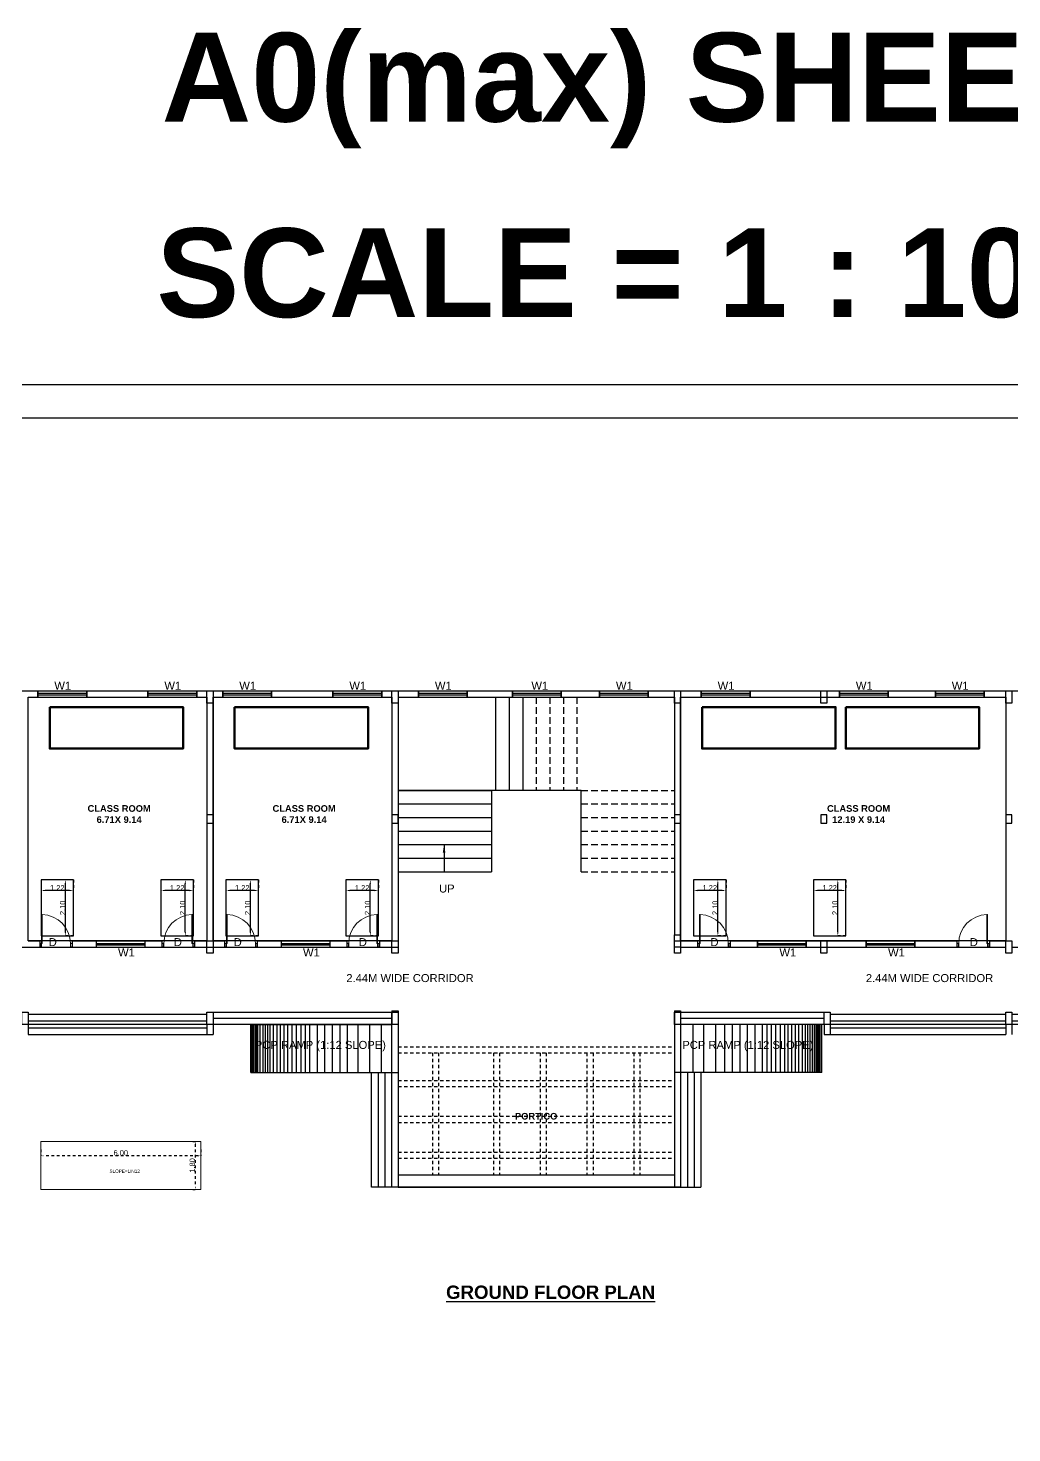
# Model space of a CAD drawing. Header units: metres. Extents: x -1744 to -758, y -4183 to -3914.
# Drawn here: x -1161.4 to -1124.5, y -4125.1 to -4072.5 of the extents above; entities that cross this region are included whole.
import ezdxf

# ---------------------------------------------------------------- set-up
doc = ezdxf.new("R2010")
doc.units = ezdxf.units.M
doc.header["$PDMODE"] = 3
doc.linetypes.add('DOT2', pattern=[0.125, 0, -0.125])
doc.linetypes.add('HIDDEN', pattern=[0.375, 0.25, -0.125])
for name, color, linetype in [('A-STAIR-2', 54, 'Continuous'), ('A4-RCC CLMN-F', 4, 'Continuous'), ('BLK_1_FLR_0_BLT_UP_AREA', 13, 'Continuous'), ('BLK_1_FLR_0_REGULAR_ROOM_1', 2, 'Continuous'), ('DOOR_OPEN', 180, 'Continuous'), ('TEXT', 7, 'Continuous'), ('TEXT NOTES', 200, 'Continuous'), ('WALL', 7, 'Continuous'), ('WINDOW', 215, 'Continuous')]:
    doc.layers.add(name, color=color, linetype=linetype)
for name, color, linetype, lineweight in [('A_---WALLS', 255, 'Continuous', 30), ('BLK_1_DA_RAMP_1', 1, 'Continuous', 0), ('BLK_1_FLR_0_ROOM_1_LIGHT_VENTILATION_1', 232, 'Continuous', 0), ('DOOR', 11, 'Continuous', 18)]:
    doc.layers.add(name, color=color, linetype=linetype, lineweight=lineweight)
doc.styles.add('ARL8-7', font='arial.ttf', dxfattribs={"height": 7})
doc.styles.add('CORPORATION', font='arial.ttf')
doc.styles.add('KK', font='arial.ttf', dxfattribs={"width": 0.75})
doc.styles.get("Standard").update_dxf_attribs({"font": 'arial.ttf'})
doc.styles.add('TITLE', font='arialbd.ttf')
doc.styles.add('USA TEXT', font='GOTHIC.TTF')
doc.dimstyles.new('Dim-outter', dxfattribs={"dimtxt": 1, "dimasz": 1, "dimexe": 0, "dimexo": 0, "dimgap": 1, "dimtad": 1, "dimlfac": -1, "dimzin": 3, "dimdsep": 46, "dimtxsty": 'CORPORATION', "dimblk": 'ARCHTICK', "dimcen": 0.125, "dimclrd": 8, "dimclre": 8, "dimclrt": 256, "dimazin": 0, "dimtfac": 0.5, "dimtix": 1, "dimtmove": 2, "dimatfit": 3, "dimfxl": 0, "dimtolj": 1, "dimtzin": 0, "dimarcsym": 0})
doc.dimstyles.new('ISO-25', dxfattribs={"dimscale": 0, "dimtxt": 0.23, "dimasz": 0.15, "dimexe": 1.25, "dimexo": 0.625, "dimgap": 0, "dimtad": 0, "dimzin": 1, "dimdsep": 46, "dimtxsty": 'Standard', "dimblk": 'OBLIQUE', "dimcen": 0, "dimse1": 1, "dimse2": 1, "dimclrd": 256, "dimclrt": 256, "dimadec": 0, "dimazin": 2, "dimtfac": 1, "dimtix": 1, "dimtofl": 0, "dimtmove": 0, "dimatfit": 3, "dimfxl": 0, "dimtolj": 1, "dimarcsym": 0})

# ---------------------------------------------------------------- blocks, each defined once
blk = doc.blocks.new('_ArchTick')
at = {"color": 0, "linetype": 'ByBlock', "const_width": 0.15}
blk.add_lwpolyline([(-0.5, -0.5), (0.5, 0.5)], dxfattribs=at)
blk = doc.blocks.new('D-915')
for p, q in [((70, 900), (50, 900)), ((50, 100), (50, 900)), ((70, 100), (70, 900)), ((50, 100), (70, 100))]:
    blk.add_line(p, q)
for points in [[(0, 100), (50, 100), (50, 0), (0, 0)], [(5, 95), (45, 95), (45, 5), (5, 5)], [(850, 100), (900, 100), (900, 0), (850, 0)], [(855, 95), (895, 95), (895, 5), (855, 5)]]:
    blk.add_lwpolyline(points, close=True)
blk.add_arc((50, 100), 800, 359.9791, 88.5704)
blk = doc.blocks.new('*D570')
at = {"layer": 'BLK_1_DA_RAMP_1', "linetype": 'DOT2', "lineweight": -2, "ltscale": 0.05}
for p, q in [((-1155.223, -4114.186), (-1155.13, -4114.186)), ((-1155.13, -4114.286), (-1155.13, -4115.886)), ((-1155.223, -4115.986), (-1155.13, -4115.986))]:
    blk.add_line(p, q, dxfattribs=at)
at = {"layer": 'BLK_1_DA_RAMP_1', "ltscale": 0.05}
for points in [[(-1155.147, -4114.286), (-1155.114, -4114.286), (-1155.13, -4114.186)], [(-1155.147, -4115.886), (-1155.114, -4115.886), (-1155.13, -4115.986)]]:
    blk.add_solid(points, dxfattribs=at)
at = {"layer": 'DEFPOINTS', "color": 0, "ltscale": 0.05}
for p in [(-1154.923, -4114.186), (-1155.13, -4115.986), (-1154.923, -4115.986)]:
    blk.add_point(p, dxfattribs=at)
at = {"layer": 'BLK_1_DA_RAMP_1', "ltscale": 0.05, "insert": (-1155.242, -4115.086), "char_height": 0.2, "attachment_point": 5, "rotation": 90, "style": 'CORPORATION'}
blk.add_mtext('\\A1;1.80', dxfattribs=at)
blk = doc.blocks.new('*D571')
at = {"layer": 'BLK_1_DA_RAMP_1', "linetype": 'DOT2', "lineweight": -2, "ltscale": 0.05}
for p, q in [((-1160.923, -4114.486), (-1160.923, -4114.728)), ((-1154.923, -4114.486), (-1154.923, -4114.728))]:
    blk.add_line(p, q, dxfattribs=at)
at = {"layer": 'BLK_1_DA_RAMP_1', "color": 2, "linetype": 'DOT2', "lineweight": -2, "ltscale": 0.05}
blk.add_line((-1155.023, -4114.728), (-1160.823, -4114.728), dxfattribs=at)
at = {"layer": 'BLK_1_DA_RAMP_1', "color": 2, "ltscale": 0.05}
for points in [[(-1160.823, -4114.711), (-1160.823, -4114.745), (-1160.923, -4114.728)], [(-1155.023, -4114.711), (-1155.023, -4114.745), (-1154.923, -4114.728)]]:
    blk.add_solid(points, dxfattribs=at)
at = {"layer": 'DEFPOINTS', "color": 0, "ltscale": 0.05}
for p in [(-1160.923, -4114.186), (-1154.923, -4114.186), (-1160.923, -4114.728)]:
    blk.add_point(p, dxfattribs=at)
at = {"layer": 'BLK_1_DA_RAMP_1', "color": 2, "ltscale": 0.05, "insert": (-1157.923, -4114.616), "char_height": 0.2, "attachment_point": 5, "style": 'CORPORATION'}
blk.add_mtext('\\A1;6.00', dxfattribs=at)
blk = doc.blocks.new('*D605')
at = {"layer": 'DEFPOINTS', "color": 0, "ltscale": 0.1}
for p in [(-1160.914, -4104.381), (-1159.694, -4104.381), (-1160.914, -4104.782)]:
    blk.add_point(p, dxfattribs=at)
at = {"layer": 'DOOR_OPEN', "color": 1, "linetype": 'DOT2', "ltscale": 0.1}
for p, q in [((-1160.914, -4104.381), (-1160.914, -4104.782)), ((-1159.694, -4104.381), (-1159.694, -4104.782))]:
    blk.add_line(p, q, dxfattribs=at)
at = {"layer": 'DOOR_OPEN', "color": 1, "ltscale": 0.1}
blk.add_line((-1159.844, -4104.782), (-1160.764, -4104.782), dxfattribs=at)
for points in [[(-1160.764, -4104.757), (-1160.764, -4104.807), (-1160.914, -4104.782)], [(-1159.844, -4104.757), (-1159.844, -4104.807), (-1159.694, -4104.782)]]:
    blk.add_solid(points, dxfattribs=at)
at = {"layer": 'DOOR_OPEN', "color": 1, "ltscale": 0.1, "insert": (-1160.304, -4104.681), "char_height": 0.2, "attachment_point": 5}
blk.add_mtext('\\A1;1.22', dxfattribs=at)
blk = doc.blocks.new('*D606')
at = {"layer": 'DEFPOINTS', "color": 0, "ltscale": 0.1}
for p in [(-1160, -4104.381), (-1159.694, -4104.381), (-1159.694, -4106.481)]:
    blk.add_point(p, dxfattribs=at)
at = {"layer": 'DOOR_OPEN', "color": 2, "linetype": 'DOT2', "ltscale": 0.1}
for p, q in [((-1159.694, -4104.381), (-1160, -4104.381)), ((-1159.694, -4106.481), (-1160, -4106.481))]:
    blk.add_line(p, q, dxfattribs=at)
at = {"layer": 'DOOR_OPEN', "color": 2, "ltscale": 0.1}
blk.add_line((-1160, -4106.331), (-1160, -4104.531), dxfattribs=at)
for points in [[(-1160.025, -4104.531), (-1159.975, -4104.531), (-1160, -4104.381)], [(-1160.025, -4106.331), (-1159.975, -4106.331), (-1160, -4106.481)]]:
    blk.add_solid(points, dxfattribs=at)
at = {"layer": 'DOOR_OPEN', "color": 2, "ltscale": 0.1, "insert": (-1160.102, -4105.431), "char_height": 0.2, "attachment_point": 5, "rotation": 90}
blk.add_mtext('\\A1;2.10', dxfattribs=at)
blk = doc.blocks.new('*D607')
at = {"layer": 'DEFPOINTS', "color": 0, "ltscale": 0.1}
for p in [(-1156.418, -4104.381), (-1155.198, -4104.381), (-1156.418, -4104.782)]:
    blk.add_point(p, dxfattribs=at)
at = {"layer": 'DOOR_OPEN', "color": 1, "linetype": 'DOT2', "ltscale": 0.1}
for p, q in [((-1156.418, -4104.381), (-1156.418, -4104.782)), ((-1155.198, -4104.381), (-1155.198, -4104.782))]:
    blk.add_line(p, q, dxfattribs=at)
at = {"layer": 'DOOR_OPEN', "color": 1, "ltscale": 0.1}
blk.add_line((-1155.348, -4104.782), (-1156.268, -4104.782), dxfattribs=at)
for points in [[(-1156.268, -4104.757), (-1156.268, -4104.807), (-1156.418, -4104.782)], [(-1155.348, -4104.757), (-1155.348, -4104.807), (-1155.198, -4104.782)]]:
    blk.add_solid(points, dxfattribs=at)
at = {"layer": 'DOOR_OPEN', "color": 1, "ltscale": 0.1, "insert": (-1155.808, -4104.681), "char_height": 0.2, "attachment_point": 5}
blk.add_mtext('\\A1;1.22', dxfattribs=at)
blk = doc.blocks.new('*D608')
at = {"layer": 'DEFPOINTS', "color": 0, "ltscale": 0.1}
for p in [(-1155.504, -4104.381), (-1155.198, -4104.381), (-1155.198, -4106.481)]:
    blk.add_point(p, dxfattribs=at)
at = {"layer": 'DOOR_OPEN', "color": 2, "linetype": 'DOT2', "ltscale": 0.1}
for p, q in [((-1155.198, -4104.381), (-1155.504, -4104.381)), ((-1155.198, -4106.481), (-1155.504, -4106.481))]:
    blk.add_line(p, q, dxfattribs=at)
at = {"layer": 'DOOR_OPEN', "color": 2, "ltscale": 0.1}
blk.add_line((-1155.504, -4106.331), (-1155.504, -4104.531), dxfattribs=at)
for points in [[(-1155.529, -4104.531), (-1155.479, -4104.531), (-1155.504, -4104.381)], [(-1155.529, -4106.331), (-1155.479, -4106.331), (-1155.504, -4106.481)]]:
    blk.add_solid(points, dxfattribs=at)
at = {"layer": 'DOOR_OPEN', "color": 2, "ltscale": 0.1, "insert": (-1155.606, -4105.431), "char_height": 0.2, "attachment_point": 5, "rotation": 90}
blk.add_mtext('\\A1;2.10', dxfattribs=at)
blk = doc.blocks.new('*D609')
at = {"layer": 'DEFPOINTS', "color": 0, "ltscale": 0.1}
for p in [(-1153.979, -4104.381), (-1152.759, -4104.381), (-1153.979, -4104.782)]:
    blk.add_point(p, dxfattribs=at)
at = {"layer": 'DOOR_OPEN', "color": 1, "linetype": 'DOT2', "ltscale": 0.1}
for p, q in [((-1153.979, -4104.381), (-1153.979, -4104.782)), ((-1152.759, -4104.381), (-1152.759, -4104.782))]:
    blk.add_line(p, q, dxfattribs=at)
at = {"layer": 'DOOR_OPEN', "color": 1, "ltscale": 0.1}
blk.add_line((-1152.909, -4104.782), (-1153.829, -4104.782), dxfattribs=at)
for points in [[(-1153.829, -4104.757), (-1153.829, -4104.807), (-1153.979, -4104.782)], [(-1152.909, -4104.757), (-1152.909, -4104.807), (-1152.759, -4104.782)]]:
    blk.add_solid(points, dxfattribs=at)
at = {"layer": 'DOOR_OPEN', "color": 1, "ltscale": 0.1, "insert": (-1153.369, -4104.681), "char_height": 0.2, "attachment_point": 5}
blk.add_mtext('\\A1;1.22', dxfattribs=at)
blk = doc.blocks.new('*D610')
at = {"layer": 'DEFPOINTS', "color": 0, "ltscale": 0.1}
for p in [(-1153.066, -4104.381), (-1152.759, -4104.381), (-1152.759, -4106.481)]:
    blk.add_point(p, dxfattribs=at)
at = {"layer": 'DOOR_OPEN', "color": 2, "linetype": 'DOT2', "ltscale": 0.1}
for p, q in [((-1152.759, -4104.381), (-1153.066, -4104.381)), ((-1152.759, -4106.481), (-1153.066, -4106.481))]:
    blk.add_line(p, q, dxfattribs=at)
at = {"layer": 'DOOR_OPEN', "color": 2, "ltscale": 0.1}
blk.add_line((-1153.066, -4106.331), (-1153.066, -4104.531), dxfattribs=at)
for points in [[(-1153.091, -4104.531), (-1153.041, -4104.531), (-1153.066, -4104.381)], [(-1153.091, -4106.331), (-1153.041, -4106.331), (-1153.066, -4106.481)]]:
    blk.add_solid(points, dxfattribs=at)
at = {"layer": 'DOOR_OPEN', "color": 2, "ltscale": 0.1, "insert": (-1153.168, -4105.431), "char_height": 0.2, "attachment_point": 5, "rotation": 90}
blk.add_mtext('\\A1;2.10', dxfattribs=at)
blk = doc.blocks.new('*D611')
at = {"layer": 'DEFPOINTS', "color": 0, "ltscale": 0.1}
for p in [(-1149.484, -4104.381), (-1148.264, -4104.381), (-1149.484, -4104.782)]:
    blk.add_point(p, dxfattribs=at)
at = {"layer": 'DOOR_OPEN', "color": 1, "linetype": 'DOT2', "ltscale": 0.1}
for p, q in [((-1149.484, -4104.381), (-1149.484, -4104.782)), ((-1148.264, -4104.381), (-1148.264, -4104.782))]:
    blk.add_line(p, q, dxfattribs=at)
at = {"layer": 'DOOR_OPEN', "color": 1, "ltscale": 0.1}
blk.add_line((-1148.414, -4104.782), (-1149.334, -4104.782), dxfattribs=at)
for points in [[(-1149.334, -4104.757), (-1149.334, -4104.807), (-1149.484, -4104.782)], [(-1148.414, -4104.757), (-1148.414, -4104.807), (-1148.264, -4104.782)]]:
    blk.add_solid(points, dxfattribs=at)
at = {"layer": 'DOOR_OPEN', "color": 1, "ltscale": 0.1, "insert": (-1148.874, -4104.681), "char_height": 0.2, "attachment_point": 5}
blk.add_mtext('\\A1;1.22', dxfattribs=at)
blk = doc.blocks.new('*D612')
at = {"layer": 'DEFPOINTS', "color": 0, "ltscale": 0.1}
for p in [(-1148.57, -4104.381), (-1148.264, -4104.381), (-1148.264, -4106.481)]:
    blk.add_point(p, dxfattribs=at)
at = {"layer": 'DOOR_OPEN', "color": 2, "linetype": 'DOT2', "ltscale": 0.1}
for p, q in [((-1148.264, -4104.381), (-1148.57, -4104.381)), ((-1148.264, -4106.481), (-1148.57, -4106.481))]:
    blk.add_line(p, q, dxfattribs=at)
at = {"layer": 'DOOR_OPEN', "color": 2, "ltscale": 0.1}
blk.add_line((-1148.57, -4106.331), (-1148.57, -4104.531), dxfattribs=at)
for points in [[(-1148.595, -4104.531), (-1148.545, -4104.531), (-1148.57, -4104.381)], [(-1148.595, -4106.331), (-1148.545, -4106.331), (-1148.57, -4106.481)]]:
    blk.add_solid(points, dxfattribs=at)
at = {"layer": 'DOOR_OPEN', "color": 2, "ltscale": 0.1, "insert": (-1148.672, -4105.431), "char_height": 0.2, "attachment_point": 5, "rotation": 90}
blk.add_mtext('\\A1;2.10', dxfattribs=at)
blk = doc.blocks.new('*D647')
at = {"layer": 'DEFPOINTS', "color": 0, "ltscale": 0.1}
for p in [(-1136.453, -4104.381), (-1135.233, -4104.381), (-1136.453, -4104.782)]:
    blk.add_point(p, dxfattribs=at)
at = {"layer": 'DOOR_OPEN', "color": 1, "linetype": 'DOT2', "ltscale": 0.1}
for p, q in [((-1136.453, -4104.381), (-1136.453, -4104.782)), ((-1135.233, -4104.381), (-1135.233, -4104.782))]:
    blk.add_line(p, q, dxfattribs=at)
at = {"layer": 'DOOR_OPEN', "color": 1, "ltscale": 0.1}
blk.add_line((-1135.383, -4104.782), (-1136.303, -4104.782), dxfattribs=at)
for points in [[(-1136.303, -4104.757), (-1136.303, -4104.807), (-1136.453, -4104.782)], [(-1135.383, -4104.757), (-1135.383, -4104.807), (-1135.233, -4104.782)]]:
    blk.add_solid(points, dxfattribs=at)
at = {"layer": 'DOOR_OPEN', "color": 1, "ltscale": 0.1, "insert": (-1135.843, -4104.681), "char_height": 0.2, "attachment_point": 5}
blk.add_mtext('\\A1;1.22', dxfattribs=at)
blk = doc.blocks.new('*D648')
at = {"layer": 'DEFPOINTS', "color": 0, "ltscale": 0.1}
for p in [(-1135.54, -4104.381), (-1135.233, -4104.381), (-1135.233, -4106.481)]:
    blk.add_point(p, dxfattribs=at)
at = {"layer": 'DOOR_OPEN', "color": 2, "linetype": 'DOT2', "ltscale": 0.1}
for p, q in [((-1135.233, -4104.381), (-1135.54, -4104.381)), ((-1135.233, -4106.481), (-1135.54, -4106.481))]:
    blk.add_line(p, q, dxfattribs=at)
at = {"layer": 'DOOR_OPEN', "color": 2, "ltscale": 0.1}
blk.add_line((-1135.54, -4106.331), (-1135.54, -4104.531), dxfattribs=at)
for points in [[(-1135.565, -4104.531), (-1135.515, -4104.531), (-1135.54, -4104.381)], [(-1135.565, -4106.331), (-1135.515, -4106.331), (-1135.54, -4106.481)]]:
    blk.add_solid(points, dxfattribs=at)
at = {"layer": 'DOOR_OPEN', "color": 2, "ltscale": 0.1, "insert": (-1135.642, -4105.431), "char_height": 0.2, "attachment_point": 5, "rotation": 90}
blk.add_mtext('\\A1;2.10', dxfattribs=at)
blk = doc.blocks.new('*D649')
at = {"layer": 'DEFPOINTS', "color": 0, "ltscale": 0.1}
for p in [(-1131.958, -4104.381), (-1130.738, -4104.381), (-1131.958, -4104.782)]:
    blk.add_point(p, dxfattribs=at)
at = {"layer": 'DOOR_OPEN', "color": 1, "linetype": 'DOT2', "ltscale": 0.1}
for p, q in [((-1131.958, -4104.381), (-1131.958, -4104.782)), ((-1130.738, -4104.381), (-1130.738, -4104.782))]:
    blk.add_line(p, q, dxfattribs=at)
at = {"layer": 'DOOR_OPEN', "color": 1, "ltscale": 0.1}
blk.add_line((-1130.888, -4104.782), (-1131.808, -4104.782), dxfattribs=at)
for points in [[(-1131.808, -4104.757), (-1131.808, -4104.807), (-1131.958, -4104.782)], [(-1130.888, -4104.757), (-1130.888, -4104.807), (-1130.738, -4104.782)]]:
    blk.add_solid(points, dxfattribs=at)
at = {"layer": 'DOOR_OPEN', "color": 1, "ltscale": 0.1, "insert": (-1131.348, -4104.681), "char_height": 0.2, "attachment_point": 5}
blk.add_mtext('\\A1;1.22', dxfattribs=at)
blk = doc.blocks.new('*D650')
at = {"layer": 'DEFPOINTS', "color": 0, "ltscale": 0.1}
for p in [(-1131.044, -4104.381), (-1130.738, -4104.381), (-1130.738, -4106.481)]:
    blk.add_point(p, dxfattribs=at)
at = {"layer": 'DOOR_OPEN', "color": 2, "linetype": 'DOT2', "ltscale": 0.1}
for p, q in [((-1130.738, -4104.381), (-1131.044, -4104.381)), ((-1130.738, -4106.481), (-1131.044, -4106.481))]:
    blk.add_line(p, q, dxfattribs=at)
at = {"layer": 'DOOR_OPEN', "color": 2, "ltscale": 0.1}
blk.add_line((-1131.044, -4106.331), (-1131.044, -4104.531), dxfattribs=at)
for points in [[(-1131.069, -4104.531), (-1131.019, -4104.531), (-1131.044, -4104.381)], [(-1131.069, -4106.331), (-1131.019, -4106.331), (-1131.044, -4106.481)]]:
    blk.add_solid(points, dxfattribs=at)
at = {"layer": 'DOOR_OPEN', "color": 2, "ltscale": 0.1, "insert": (-1131.146, -4105.431), "char_height": 0.2, "attachment_point": 5, "rotation": 90}
blk.add_mtext('\\A1;2.10', dxfattribs=at)
blk = doc.blocks.new('A$C1C9B1590')
at = {"color": 1}
blk.add_lwpolyline([(400.88, 97.145), (543.859, 97.145), (543.859, 10.145), (400.88, 10.145)], close=True, dxfattribs=at)
at = {"layer": 'A-STAIR-2', "linetype": 'Continuous'}
for p, q in [((461.616, 85.433), (461.616, 81.933)), ((462.124, 85.433), (462.124, 81.933)), ((462.632, 85.433), (462.632, 81.933)), ((464.822, 81.933), (457.959, 81.933)), ((457.959, 81.933), (461.459, 81.933)), ((461.459, 81.933), (461.459, 78.885)), ((464.822, 78.885), (464.822, 81.933)), ((457.959, 81.425), (461.459, 81.425)), ((457.959, 80.917), (461.459, 80.917)), ((457.959, 80.409), (461.459, 80.409)), ((457.959, 79.901), (461.459, 79.901)), ((457.959, 79.393), (461.459, 79.393)), ((457.959, 78.885), (461.459, 78.885)), ((444.091, 73.546), (450.796, 73.546)), ((444.091, 73.292), (450.796, 73.292)), ((474.157, 73.545), (480.743, 73.545)), ((474.157, 73.292), (480.743, 73.292)), ((480.971, 73.545), (487.677, 73.545)), ((480.971, 73.292), (487.677, 73.292)), ((444.091, 73.165), (444.091, 72.784)), ((444.091, 73.038), (450.796, 73.038)), ((444.091, 72.784), (450.796, 72.784)), ((450.796, 73.165), (450.796, 72.784)), ((450.796, 72.784), (451.025, 72.784)), ((451.025, 73.165), (451.025, 72.784)), ((474.157, 73.038), (480.743, 73.038)), ((474.157, 72.784), (480.743, 72.784)), ((480.743, 73.165), (480.743, 72.784)), ((480.971, 73.165), (480.971, 72.784)), ((456.968, 67.068), (456.968, 71.365)), ((457.222, 67.068), (457.222, 71.365)), ((457.476, 67.068), (457.476, 71.365)), ((468.805, 71.365), (468.805, 67.068)), ((469.059, 71.365), (469.059, 67.068)), ((469.313, 71.365), (469.313, 67.068)), ((457.73, 67.068), (456.968, 67.068)), ((468.551, 67.068), (469.313, 67.068))]:
    blk.add_line(p, q, dxfattribs=at)
at = {"layer": 'A-STAIR-2', "linetype": 'HIDDEN'}
for p, q in [((463.14, 85.433), (463.14, 81.933)), ((463.648, 85.433), (463.648, 81.933)), ((464.156, 85.433), (464.156, 81.933)), ((464.664, 85.433), (464.664, 81.933)), ((464.822, 81.933), (468.322, 81.933)), ((464.822, 81.425), (468.322, 81.425)), ((464.822, 80.917), (468.322, 80.917)), ((464.822, 80.409), (468.322, 80.409)), ((464.822, 79.901), (468.322, 79.901)), ((464.822, 79.393), (468.322, 79.393)), ((464.822, 78.885), (468.322, 78.885))]:
    blk.add_line(p, q, dxfattribs=at)
at = {"layer": 'A4-RCC CLMN-F'}
for p, q in [((452.439, 71.365), (452.439, 73.165)), ((452.439, 73.165), (457.73, 73.165)), ((473.842, 73.165), (468.551, 73.165)), ((473.842, 71.365), (473.842, 73.165)), ((452.439, 71.365), (457.959, 71.365)), ((473.842, 71.365), (468.322, 71.365))]:
    blk.add_line(p, q, dxfattribs=at)
at = {"layer": 'A4-RCC CLMN-F', "color": 250}
for p, q in [((452.492, 71.365), (452.492, 73.165)), ((452.545, 71.365), (452.545, 73.165)), ((452.598, 71.365), (452.598, 73.165)), ((452.651, 71.365), (452.651, 73.165)), ((452.705, 71.365), (452.705, 73.165)), ((452.789, 71.365), (452.789, 73.165)), ((452.909, 71.365), (452.909, 73.165)), ((452.994, 71.365), (452.994, 73.165)), ((453.079, 71.365), (453.079, 73.165)), ((453.164, 71.365), (453.164, 73.165)), ((453.295, 71.365), (453.295, 73.165)), ((453.427, 71.365), (453.427, 73.165)), ((453.559, 71.365), (453.559, 73.165)), ((453.691, 71.365), (453.691, 73.165)), ((453.823, 71.365), (453.823, 73.165)), ((453.989, 71.365), (453.989, 73.165)), ((454.155, 71.365), (454.155, 73.165)), ((454.322, 71.365), (454.322, 73.165)), ((454.488, 71.365), (454.488, 73.165)), ((454.655, 71.365), (454.655, 73.165)), ((454.937, 71.365), (454.937, 73.165)), ((455.219, 71.365), (455.219, 73.165)), ((455.501, 71.365), (455.501, 73.165)), ((455.784, 71.365), (455.784, 73.165)), ((456.066, 71.365), (456.066, 73.165)), ((456.46, 71.365), (456.46, 73.165)), ((456.902, 71.365), (456.902, 73.165)), ((457.344, 71.365), (457.344, 73.165)), ((469.024, 71.365), (469.024, 73.165)), ((469.423, 71.365), (469.423, 73.165)), ((469.877, 71.365), (469.877, 73.165)), ((470.215, 71.365), (470.215, 73.165)), ((470.497, 71.365), (470.497, 73.165)), ((470.78, 71.365), (470.78, 73.165)), ((471.062, 71.365), (471.062, 73.165)), ((471.344, 71.365), (471.344, 73.165)), ((471.627, 71.365), (471.627, 73.165)), ((471.793, 71.365), (471.793, 73.165)), ((471.959, 71.365), (471.959, 73.165)), ((472.126, 71.365), (472.126, 73.165)), ((472.292, 71.365), (472.292, 73.165)), ((472.459, 71.365), (472.459, 73.165)), ((472.59, 71.365), (472.59, 73.165)), ((472.722, 71.365), (472.722, 73.165)), ((472.854, 71.365), (472.854, 73.165)), ((472.986, 71.365), (472.986, 73.165)), ((473.118, 71.365), (473.118, 73.165)), ((473.238, 71.365), (473.238, 73.165)), ((473.322, 71.365), (473.322, 73.165)), ((473.407, 71.365), (473.407, 73.165)), ((473.492, 71.365), (473.492, 73.165)), ((473.577, 71.365), (473.577, 73.165)), ((473.63, 71.365), (473.63, 73.165)), ((473.683, 71.365), (473.683, 73.165)), ((473.736, 71.365), (473.736, 73.165)), ((473.789, 71.365), (473.789, 73.165))]:
    blk.add_line(p, q, dxfattribs=at)
at = {"layer": 'A4-RCC CLMN-F'}
for points in [[(450.796, 85.662), (451.025, 85.662), (451.025, 85.205), (450.796, 85.205)], [(457.73, 85.662), (457.959, 85.662), (457.959, 85.205), (457.73, 85.205)], [(468.322, 85.662), (468.551, 85.662), (468.551, 85.205), (468.322, 85.205)], [(473.809, 85.662), (474.037, 85.662), (474.037, 85.205), (473.809, 85.205)], [(480.743, 85.662), (480.971, 85.662), (480.971, 85.205), (480.743, 85.205)], [(450.796, 76.289), (451.025, 76.289), (451.025, 75.832), (450.796, 75.832)], [(457.73, 76.289), (457.959, 76.289), (457.959, 75.832), (457.73, 75.832)], [(468.322, 76.289), (468.551, 76.289), (468.551, 75.832), (468.322, 75.832)], [(473.809, 76.289), (474.037, 76.289), (474.037, 75.832), (473.809, 75.832)], [(480.743, 76.289), (480.971, 76.289), (480.971, 75.832), (480.743, 75.832)], [(443.862, 73.622), (444.091, 73.622), (444.091, 73.165), (443.862, 73.165)], [(450.796, 73.622), (451.025, 73.622), (451.025, 73.165), (450.796, 73.165)], [(457.73, 73.622), (457.959, 73.622), (457.959, 73.165), (457.73, 73.165)], [(468.322, 73.622), (468.551, 73.622), (468.551, 73.165), (468.322, 73.165)], [(473.929, 73.622), (474.157, 73.622), (474.157, 73.165), (473.929, 73.165)], [(480.743, 73.622), (480.971, 73.622), (480.971, 73.165), (480.743, 73.165)]]:
    blk.add_lwpolyline(points, close=True, dxfattribs=at)
for points in [[(450.796, 80.709), (451.025, 80.709), (451.025, 81.014), (450.796, 81.014), (450.796, 80.709)], [(457.73, 80.709), (457.959, 80.709), (457.959, 81.014), (457.73, 81.014), (457.73, 80.709)], [(468.322, 80.709), (468.551, 80.709), (468.551, 81.014), (468.322, 81.014), (468.322, 80.709)], [(473.809, 80.709), (474.037, 80.709), (474.037, 81.014), (473.809, 81.014), (473.809, 80.709)], [(480.743, 80.709), (480.971, 80.709), (480.971, 81.014), (480.743, 81.014), (480.743, 80.709)]]:
    blk.add_lwpolyline(points, dxfattribs=at)
at = {"layer": 'A_---WALLS'}
for p, q in [((443.479, 85.662), (444.458, 85.662)), ((444.091, 85.433), (444.458, 85.433)), ((446.287, 85.662), (448.584, 85.662)), ((446.287, 85.433), (448.584, 85.433)), ((450.413, 85.662), (451.392, 85.662)), ((450.413, 85.433), (450.796, 85.433)), ((450.796, 85.433), (450.796, 76.289)), ((451.025, 85.433), (451.392, 85.433)), ((451.025, 85.433), (451.025, 76.289)), ((453.221, 85.662), (455.518, 85.662)), ((453.221, 85.433), (455.518, 85.433)), ((457.347, 85.662), (458.726, 85.662)), ((457.347, 85.433), (457.73, 85.433)), ((457.73, 85.433), (457.73, 76.289)), ((457.959, 85.433), (458.726, 85.433)), ((457.959, 85.433), (457.959, 76.289)), ((460.555, 85.662), (462.246, 85.662)), ((460.555, 85.433), (462.246, 85.433)), ((464.075, 85.662), (465.512, 85.662)), ((464.075, 85.433), (465.512, 85.433)), ((467.341, 85.662), (469.326, 85.662)), ((467.341, 85.433), (468.322, 85.433)), ((468.322, 85.433), (468.322, 76.518)), ((468.551, 85.433), (468.551, 76.518)), ((468.551, 85.433), (469.326, 85.433)), ((471.154, 85.662), (473.997, 85.662)), ((471.154, 85.433), (473.809, 85.433)), ((474.037, 85.433), (479.93, 85.433)), ((475.826, 85.662), (478.101, 85.662)), ((479.93, 85.662), (481.339, 85.662)), ((479.93, 85.433), (480.743, 85.433)), ((480.743, 85.433), (480.743, 76.289)), ((443.614, 76.061), (446.639, 76.061)), ((444.091, 76.289), (444.525, 76.289)), ((444.525, 76.289), (444.525, 76.061)), ((445.747, 76.289), (445.747, 76.061)), ((445.747, 76.289), (446.639, 76.289)), ((448.468, 76.289), (449.107, 76.289)), ((448.468, 76.061), (451.025, 76.061)), ((449.107, 76.289), (449.107, 76.061)), ((450.329, 76.289), (450.796, 76.289)), ((450.329, 76.289), (450.329, 76.061)), ((450.549, 76.061), (453.573, 76.061)), ((451.025, 76.289), (451.459, 76.289)), ((451.459, 76.289), (451.459, 76.061)), ((452.681, 76.289), (453.573, 76.289)), ((452.681, 76.289), (452.681, 76.061)), ((455.402, 76.289), (456.041, 76.289)), ((455.402, 76.061), (457.959, 76.061)), ((456.041, 76.289), (456.041, 76.061)), ((457.263, 76.289), (457.263, 76.061)), ((457.263, 76.289), (457.73, 76.289)), ((468.551, 76.289), (469.187, 76.289)), ((468.551, 76.061), (471.433, 76.061)), ((469.187, 76.289), (469.187, 76.061)), ((470.408, 76.289), (471.433, 76.289)), ((470.408, 76.289), (470.408, 76.061)), ((473.262, 76.289), (475.507, 76.289)), ((473.262, 76.061), (475.507, 76.061)), ((477.335, 76.289), (478.907, 76.289)), ((477.335, 76.061), (480.743, 76.061)), ((478.907, 76.289), (478.907, 76.061)), ((480.128, 76.289), (480.743, 76.289)), ((480.128, 76.289), (480.128, 76.061)), ((480.971, 76.061), (508.708, 76.061)), ((451.025, 73.622), (457.73, 73.622)), ((451.025, 73.392), (457.73, 73.392)), ((457.73, 73.673), (457.959, 73.673)), ((457.73, 73.673), (457.73, 73.165)), ((457.959, 73.673), (457.959, 67.068)), ((468.322, 73.673), (468.551, 73.673)), ((468.322, 73.673), (468.322, 67.068)), ((468.551, 73.673), (468.551, 73.622)), ((468.551, 73.622), (473.929, 73.622)), ((468.551, 73.392), (473.929, 73.392)), ((473.929, 73.165), (473.929, 72.784)), ((473.929, 72.784), (474.157, 72.784)), ((474.157, 73.165), (474.157, 72.784)), ((457.959, 72.098), (457.959, 67.526)), ((457.73, 67.068), (457.73, 71.365)), ((468.551, 71.365), (468.551, 67.068)), ((457.959, 67.526), (468.322, 67.525)), ((457.959, 67.068), (457.73, 67.068)), ((457.959, 67.068), (468.322, 67.068)), ((468.322, 67.068), (468.551, 67.068))]:
    blk.add_line(p, q, dxfattribs=at)
at = {"layer": 'A_---WALLS', "color": 250, "linetype": 'HIDDEN', "ltscale": 0.5}
for p, q in [((457.959, 72.327), (468.322, 72.326)), ((457.959, 72.098), (468.322, 72.097)), ((459.249, 72.098), (459.249, 67.526)), ((459.478, 72.098), (459.478, 67.526)), ((461.535, 72.097), (461.535, 67.525)), ((461.764, 72.097), (461.764, 67.525)), ((463.288, 72.097), (463.288, 67.525)), ((463.517, 72.097), (463.517, 67.525)), ((465.041, 72.097), (465.041, 67.525)), ((465.269, 72.097), (465.269, 67.525)), ((466.793, 72.097), (466.793, 67.525)), ((467.022, 72.097), (467.022, 67.525)), ((457.959, 71.062), (468.322, 71.061)), ((457.959, 70.834), (468.322, 70.833)), ((457.959, 69.719), (468.322, 69.718)), ((457.959, 69.491), (468.322, 69.49)), ((457.959, 68.376), (468.322, 68.375)), ((457.959, 68.148), (468.322, 68.147))]:
    blk.add_line(p, q, dxfattribs=at)
at = {"layer": 'A_---WALLS'}
blk.add_lwpolyline([(402.13, 95.895), (542.609, 95.895), (542.609, 11.395), (402.13, 11.395)], close=True, dxfattribs=at)
for points in [[(443.479, 85.662), (444.458, 85.662)], [(446.287, 85.662), (448.584, 85.662)], [(450.413, 85.662), (451.392, 85.662)], [(453.221, 85.662), (455.518, 85.662)], [(457.347, 85.662), (458.726, 85.662)], [(460.555, 85.662), (462.246, 85.662)], [(464.075, 85.662), (465.512, 85.662)], [(467.341, 85.662), (469.326, 85.662)], [(471.154, 85.662), (474.507, 85.662)], [(476.336, 85.662), (478.101, 85.662)], [(479.93, 85.662), (481.339, 85.662)], [(468.322, 76.518), (468.551, 76.518), (468.551, 76.061), (468.322, 76.061), (468.322, 76.518)]]:
    blk.add_lwpolyline(points, dxfattribs=at)
at = {"layer": 'WINDOW', "linetype": 'Continuous'}
for p, q in [((444.458, 85.662), (444.458, 85.433)), ((444.458, 85.662), (446.287, 85.662)), ((444.458, 85.433), (444.458, 85.662)), ((444.458, 85.573), (446.287, 85.573)), ((444.458, 85.573), (446.287, 85.573)), ((444.458, 85.522), (446.287, 85.522)), ((444.458, 85.522), (446.287, 85.522)), ((444.458, 85.433), (446.287, 85.433)), ((446.287, 85.433), (446.287, 85.662)), ((446.287, 85.662), (446.287, 85.433)), ((448.584, 85.433), (448.584, 85.662)), ((448.584, 85.662), (448.584, 85.433)), ((448.584, 85.662), (450.413, 85.662)), ((448.584, 85.573), (450.413, 85.573)), ((448.584, 85.573), (450.413, 85.573)), ((448.584, 85.522), (450.413, 85.522)), ((448.584, 85.522), (450.413, 85.522)), ((448.584, 85.433), (450.413, 85.433)), ((450.413, 85.433), (450.413, 85.662)), ((450.413, 85.662), (450.413, 85.433)), ((451.392, 85.662), (453.221, 85.662)), ((451.392, 85.433), (451.392, 85.662)), ((451.392, 85.662), (451.392, 85.433)), ((451.392, 85.573), (453.221, 85.573)), ((451.392, 85.573), (453.221, 85.573)), ((451.392, 85.522), (453.221, 85.522)), ((451.392, 85.522), (453.221, 85.522)), ((451.392, 85.433), (453.221, 85.433)), ((453.221, 85.662), (453.221, 85.433)), ((453.221, 85.433), (453.221, 85.662)), ((455.518, 85.433), (455.518, 85.662)), ((455.518, 85.662), (455.518, 85.433)), ((455.518, 85.662), (457.347, 85.662)), ((455.518, 85.573), (457.347, 85.573)), ((455.518, 85.573), (457.347, 85.573)), ((455.518, 85.522), (457.347, 85.522)), ((455.518, 85.522), (457.347, 85.522)), ((455.518, 85.433), (457.347, 85.433)), ((457.347, 85.433), (457.347, 85.662)), ((457.347, 85.662), (457.347, 85.433)), ((458.726, 85.433), (458.726, 85.662)), ((458.726, 85.662), (460.555, 85.662)), ((458.726, 85.662), (458.726, 85.433)), ((458.726, 85.573), (460.555, 85.573)), ((458.726, 85.573), (460.555, 85.573)), ((458.726, 85.522), (460.555, 85.522)), ((458.726, 85.522), (460.555, 85.522)), ((458.726, 85.433), (460.555, 85.433)), ((460.555, 85.662), (460.555, 85.433)), ((460.555, 85.433), (460.555, 85.662)), ((462.246, 85.433), (462.246, 85.662)), ((462.246, 85.662), (462.246, 85.433)), ((462.246, 85.662), (464.075, 85.662)), ((462.246, 85.573), (464.075, 85.573)), ((462.246, 85.573), (464.075, 85.573)), ((462.246, 85.522), (464.075, 85.522)), ((462.246, 85.522), (464.075, 85.522)), ((462.246, 85.433), (464.075, 85.433)), ((464.075, 85.433), (464.075, 85.662)), ((464.075, 85.662), (464.075, 85.433)), ((465.512, 85.662), (467.341, 85.662)), ((465.512, 85.433), (465.512, 85.662)), ((465.512, 85.662), (465.512, 85.433)), ((465.512, 85.573), (467.341, 85.573)), ((465.512, 85.573), (467.341, 85.573)), ((465.512, 85.522), (467.341, 85.522)), ((465.512, 85.522), (467.341, 85.522)), ((465.512, 85.433), (467.341, 85.433)), ((467.341, 85.433), (467.341, 85.662)), ((467.341, 85.662), (467.341, 85.433)), ((469.326, 85.662), (469.326, 85.433)), ((469.326, 85.662), (471.154, 85.662)), ((469.326, 85.433), (469.326, 85.662)), ((469.326, 85.573), (471.154, 85.573)), ((469.326, 85.573), (471.154, 85.573)), ((469.326, 85.522), (471.154, 85.522)), ((469.326, 85.522), (471.154, 85.522)), ((469.326, 85.433), (471.154, 85.433)), ((471.154, 85.662), (471.154, 85.433)), ((471.154, 85.433), (471.154, 85.662)), ((474.507, 85.662), (474.507, 85.433)), ((474.507, 85.433), (474.507, 85.662)), ((474.507, 85.662), (476.336, 85.662)), ((474.507, 85.573), (476.336, 85.573)), ((474.507, 85.573), (476.336, 85.573)), ((474.507, 85.522), (476.336, 85.522)), ((474.507, 85.522), (476.336, 85.522)), ((474.507, 85.433), (476.336, 85.433)), ((476.336, 85.433), (476.336, 85.662)), ((476.336, 85.662), (476.336, 85.433)), ((478.101, 85.662), (479.93, 85.662)), ((478.101, 85.433), (478.101, 85.662)), ((478.101, 85.662), (478.101, 85.433)), ((478.101, 85.573), (479.93, 85.573)), ((478.101, 85.573), (479.93, 85.573)), ((478.101, 85.522), (479.93, 85.522)), ((478.101, 85.522), (479.93, 85.522)), ((478.101, 85.433), (479.93, 85.433)), ((479.93, 85.662), (479.93, 85.433)), ((479.93, 85.433), (479.93, 85.662)), ((446.639, 76.289), (446.639, 76.061)), ((446.639, 76.289), (446.639, 76.061)), ((446.639, 76.289), (448.468, 76.289)), ((446.639, 76.2), (448.468, 76.2)), ((446.639, 76.2), (448.468, 76.2)), ((446.639, 76.149), (448.468, 76.149)), ((446.639, 76.149), (448.468, 76.149)), ((446.639, 76.061), (448.468, 76.061)), ((448.468, 76.289), (448.468, 76.061)), ((448.468, 76.289), (448.468, 76.061)), ((453.573, 76.289), (453.573, 76.061)), ((453.573, 76.289), (455.402, 76.289)), ((453.573, 76.289), (453.573, 76.061)), ((453.573, 76.2), (455.402, 76.2)), ((453.573, 76.2), (455.402, 76.2)), ((453.573, 76.149), (455.402, 76.149)), ((453.573, 76.149), (455.402, 76.149)), ((453.573, 76.061), (455.402, 76.061)), ((455.402, 76.289), (455.402, 76.061)), ((455.402, 76.289), (455.402, 76.061)), ((471.433, 76.289), (471.433, 76.061)), ((471.433, 76.289), (473.262, 76.289)), ((471.433, 76.061), (471.433, 76.289)), ((471.433, 76.2), (473.262, 76.2)), ((471.433, 76.2), (473.262, 76.2)), ((471.433, 76.149), (473.262, 76.149)), ((471.433, 76.149), (473.262, 76.149)), ((471.433, 76.061), (473.262, 76.061)), ((473.262, 76.289), (473.262, 76.061)), ((473.262, 76.061), (473.262, 76.289)), ((475.507, 76.061), (475.507, 76.289)), ((475.507, 76.289), (475.507, 76.061)), ((475.507, 76.289), (477.335, 76.289)), ((475.507, 76.2), (477.335, 76.2)), ((475.507, 76.2), (477.335, 76.2)), ((475.507, 76.149), (477.335, 76.149)), ((475.507, 76.149), (477.335, 76.149)), ((475.507, 76.061), (477.335, 76.061)), ((477.335, 76.289), (477.335, 76.061)), ((477.335, 76.061), (477.335, 76.289))]:
    blk.add_line(p, q, dxfattribs=at)
at = {"layer": 'DOOR', "xscale": 0.001354666666666, "yscale": 0.001354666666666, "zscale": 0.001354666666666}
for p in [(444.525, 76.061), (451.459, 76.061), (469.187, 76.061)]:
    blk.add_blockref('D-915', p, dxfattribs=at)
at = {"layer": 'DOOR', "xscale": -0.001354666666666, "yscale": 0.001354666666666, "zscale": 0.001354666666666, "rotation": 7.15959292e-08}
for p in [(450.329, 76.061), (457.263, 76.061), (480.128, 76.061)]:
    blk.add_blockref('D-915', p, dxfattribs=at)
at = {"layer": 'TEXT', "ltscale": 10, "insert": (466.674, 104.977), "char_height": 3.32991, "width": 308.96353, "attachment_point": 5, "line_spacing_factor": 1.32, "style": 'ARL8-7'}
blk.add_mtext('{\\fArial|b1|i0|c0|p34;A0(max) SHEET\\PSCALE = 1 : 100}', dxfattribs=at)
at = {"layer": 'TEXT', "char_height": 0.25, "width": 6.85278, "attachment_point": 5, "style": 'TITLE'}
for s, insert in [('\\A1;CLASS ROOM\\P6.71X 9.14', (447.504, 81.046)), ('\\A1;CLASS ROOM\\P6.71X 9.14', (454.438, 81.046)), ('\\A1;CLASS ROOM\\P12.19 X 9.14', (475.224, 81.046)), ('\\A1;PORTICO ', (463.137, 69.719))]:
    blk.add_mtext(s, dxfattribs=dict(at, insert=insert))
at = {"layer": 'TEXT', "color": 0, "ltscale": 10, "insert": (463.678, 63.121), "char_height": 0.5, "width": 23.17673, "attachment_point": 5, "line_spacing_factor": 1.32, "style": 'TITLE'}
blk.add_mtext('{\\fArial|b1|i0|c0|p34;\\LGROUND FLOOR PLAN}', dxfattribs=at)
at = {"layer": 'TEXT NOTES', "style": 'KK'}
for s, p in [('W1', (445.075, 85.707)), ('W1', (449.201, 85.707)), ('W1', (452.009, 85.707)), ('W1', (456.135, 85.707)), ('W1', (459.342, 85.707)), ('W1', (462.959, 85.707)), ('W1', (466.128, 85.707)), ('W1', (469.942, 85.707)), ('W1', (475.123, 85.707)), ('W1', (478.718, 85.707)), ('UP', (459.497, 78.106)), ('D', (444.864, 76.096)), ('D', (449.553, 76.096)), ('D', (451.798, 76.096)), ('D', (456.487, 76.096)), ('D', (469.671, 76.096)), ('D', (479.391, 76.096)), ('W1', (447.463, 75.71)), ('W1', (454.397, 75.71)), ('W1', (472.257, 75.71)), ('W1', (476.33, 75.71)), ('2.44M WIDE CORRIDOR', (456.021, 74.749)), ('2.44M WIDE CORRIDOR', (475.497, 74.749)), ('PCP RAMP (1:12 SLOPE)', (452.591, 72.244)), ('PCP RAMP (1:12 SLOPE)', (468.617, 72.244))]:
    blk.add_text(s, height=0.3, dxfattribs=at).set_placement(p)
at = {"layer": 'WALL', "color": 3}
blk.add_leader([(459.685, 79.901), (459.685, 78.885)], dimstyle='Dim-outter', override={"dimasz": 0.3, "dimtad": 0, "dimfxl": 10, "dimfxlon": 1}, dxfattribs=at)

msp = doc.modelspace()

# ---------------------------------------------------------------- linework, layer by layer
at = {"layer": 'BLK_1_DA_RAMP_1', "color": 1, "elevation": -114.12601}
msp.add_lwpolyline([(-1160.92327, -4114.1865), (-1154.92326, -4114.1865), (-1154.92326, -4115.9865), (-1160.92327, -4115.9865)], close=True, dxfattribs=at)
at = {"layer": 'BLK_1_FLR_0_BLT_UP_AREA', "color": 26}
msp.add_lwpolyline([(-1195.68798, -4124.10829), (-1195.68798, -4097.3014), (-1086.95058, -4097.3014), (-1086.95058, -4121.11098), (-1096.39938, -4121.11098), (-1096.39938, -4109.7982), (-1136.93778, -4109.7982), (-1136.93778, -4115.89522), (-1147.75818, -4115.89522), (-1147.75818, -4109.7982), (-1186.23918, -4109.7982), (-1186.23918, -4124.10829)], close=True, dxfattribs=at)
at = {"layer": 'BLK_1_FLR_0_REGULAR_ROOM_1', "color": 3}
for points in [[(-1161.39798, -4097.53), (-1154.69238, -4097.53), (-1154.69238, -4106.674), (-1161.39798, -4106.674)], [(-1154.46378, -4097.53), (-1147.75818, -4097.53), (-1147.75818, -4106.674), (-1154.46378, -4106.674)], [(-1136.93778, -4097.53), (-1124.74578, -4097.53), (-1124.74578, -4106.674), (-1136.93778, -4106.674)]]:
    msp.add_lwpolyline(points, close=True, dxfattribs=at)
at = {"layer": 'BLK_1_FLR_0_ROOM_1_LIGHT_VENTILATION_1', "color": 232, "lineweight": 60}
for points in [[(-1160.58912, -4097.90959), (-1155.58912, -4097.90959), (-1155.58912, -4099.45959), (-1160.58912, -4099.45959)], [(-1153.65492, -4097.90959), (-1148.65492, -4097.90959), (-1148.65492, -4099.45959), (-1153.65492, -4099.45959)], [(-1136.12892, -4097.90959), (-1131.12892, -4097.90959), (-1131.12892, -4099.45959), (-1136.12892, -4099.45959)], [(-1130.74646, -4097.90959), (-1125.74646, -4097.90959), (-1125.74646, -4099.45959), (-1130.74646, -4099.45959)]]:
    msp.add_lwpolyline(points, close=True, dxfattribs=at)
at = {"layer": 'DOOR_OPEN', "color": 180}
for points in [[(-1160.91358, -4106.48104), (-1159.69358, -4106.48104), (-1159.69358, -4104.38104), (-1160.91358, -4104.38104)], [(-1156.41806, -4106.48104), (-1155.19806, -4106.48104), (-1155.19806, -4104.38104), (-1156.41806, -4104.38104)], [(-1153.97938, -4106.48104), (-1152.75938, -4106.48104), (-1152.75938, -4104.38104), (-1153.97938, -4104.38104)], [(-1149.48386, -4106.48104), (-1148.26386, -4106.48104), (-1148.26386, -4104.38104), (-1149.48386, -4104.38104)], [(-1136.45338, -4106.48104), (-1135.23338, -4106.48104), (-1135.23338, -4104.38104), (-1136.45338, -4104.38104)], [(-1131.95786, -4106.48104), (-1130.73786, -4106.48104), (-1130.73786, -4104.38104), (-1131.95786, -4104.38104)]]:
    msp.add_lwpolyline(points, close=True, dxfattribs=at)

# ---------------------------------------------------------------- block references
at = {"layer": 'WALL'}
msp.add_blockref('A$C1C9B1590', (-1605.48862, -4182.96317), dxfattribs=at)

# ---------------------------------------------------------------- texts
at = {"layer": 'BLK_1_DA_RAMP_1', "color": 1, "insert": (-1158.34693, -4115.23954), "char_height": 0.125, "attachment_point": 1, "style": 'USA TEXT'}
msp.add_mtext_dynamic_manual_height_columns('SLOPE=1IN12', width=1.1850696, gutter_width=30, heights=[0.65244], dxfattribs=at)

# ---------------------------------------------------------------- dimensions: what is measured, and where the dimension line sits
at = {"layer": 'BLK_1_DA_RAMP_1', "color": 2, "ltscale": 0.05}
dim = msp.add_linear_dim(base=(-1160.92327, -4114.728, -114.12601), p1=(-1154.92326, -4114.1865, -114.12601), p2=(-1160.92327, -4114.1865, -114.12601), dimstyle='Dim-outter', override={"dimtxt": 0.2, "dimasz": 0.1, "dimexo": 0.3, "dimgap": 0.01, "dimpost": '\\X', "dimsah": 1, "dimclrd": 2, "dimclre": 256, "dimclrt": 2}, dxfattribs=at)
dim.commit()
dim.dimension.update_dxf_attribs({"geometry": '*D571', "text_midpoint": (-1157.92326, -4114.61588, -114.12601)})
at = {"layer": 'BLK_1_DA_RAMP_1', "color": 1, "ltscale": 0.05}
dim = msp.add_linear_dim(base=(-1155.13034, -4115.9865, -114.12601), p1=(-1154.92326, -4114.1865, -114.12601), p2=(-1154.92326, -4115.9865, -114.12601), angle=90, dimstyle='Dim-outter', override={"dimtxt": 0.2, "dimasz": 0.1, "dimexo": 0.3, "dimgap": 0.01, "dimpost": '\\X', "dimsah": 1, "dimclrd": 256, "dimclre": 256}, dxfattribs=at)
dim.commit()
dim.dimension.update_dxf_attribs({"geometry": '*D570', "text_midpoint": (-1155.24245, -4115.0865, -114.12601)})
at = {"layer": 'DOOR_OPEN', "color": 1, "ltscale": 0.1}
for base, p1, p2, picture, middle in [((-1160.91358, -4104.78157), (-1159.69358, -4104.38104), (-1160.91358, -4104.38104), '*D605', (-1160.30358, -4104.68116)), ((-1156.41806, -4104.78157), (-1155.19806, -4104.38104), (-1156.41806, -4104.38104), '*D607', (-1155.80806, -4104.68116)), ((-1153.97938, -4104.78157), (-1152.75938, -4104.38104), (-1153.97938, -4104.38104), '*D609', (-1153.36938, -4104.68116)), ((-1149.48386, -4104.78157), (-1148.26386, -4104.38104), (-1149.48386, -4104.38104), '*D611', (-1148.87386, -4104.68116)), ((-1136.45338, -4104.78157), (-1135.23338, -4104.38104), (-1136.45338, -4104.38104), '*D647', (-1135.84338, -4104.68116)), ((-1131.95786, -4104.78157), (-1130.73786, -4104.38104), (-1131.95786, -4104.38104), '*D649', (-1131.34786, -4104.68116))]:
    dim = msp.add_linear_dim(base=base, p1=p1, p2=p2, dimstyle='ISO-25', override={"dimscale": 1, "dimtxt": 0.2, "dimexe": 0, "dimexo": 0, "dimtad": 1, "dimsah": 1, "dimse1": 0, "dimse2": 0, "dimclrd": 1, "dimclre": 1, "dimclrt": 1, "dimfxl": 0, "dimlwd": 65535, "dimlwe": 65535}, dxfattribs=at)
    dim.commit()
    dim.dimension.update_dxf_attribs({"geometry": picture, "text_midpoint": middle})
at = {"layer": 'DOOR_OPEN', "color": 2, "ltscale": 0.1}
for base, p1, p2, picture, middle in [((-1159.99971, -4104.38104), (-1159.69358, -4106.48104), (-1159.69358, -4104.38104), '*D606', (-1160.10183, -4105.43104)), ((-1155.5042, -4104.38104), (-1155.19806, -4106.48104), (-1155.19806, -4104.38104), '*D608', (-1155.60631, -4105.43104)), ((-1153.06551, -4104.38104), (-1152.75938, -4106.48104), (-1152.75938, -4104.38104), '*D610', (-1153.16763, -4105.43104)), ((-1148.57, -4104.38104), (-1148.26386, -4106.48104), (-1148.26386, -4104.38104), '*D612', (-1148.67211, -4105.43104)), ((-1135.53951, -4104.38104), (-1135.23338, -4106.48104), (-1135.23338, -4104.38104), '*D648', (-1135.64163, -4105.43104)), ((-1131.044, -4104.38104), (-1130.73786, -4106.48104), (-1130.73786, -4104.38104), '*D650', (-1131.14611, -4105.43104))]:
    dim = msp.add_linear_dim(base=base, p1=p1, p2=p2, angle=90, dimstyle='ISO-25', override={"dimscale": 1, "dimtxt": 0.2, "dimexe": 0, "dimexo": 0, "dimtad": 1, "dimsah": 1, "dimse1": 0, "dimse2": 0, "dimclrd": 2, "dimclre": 2, "dimclrt": 2, "dimfxl": 0, "dimlwd": 65535, "dimlwe": 65535}, dxfattribs=at)
    dim.commit()
    dim.dimension.update_dxf_attribs({"geometry": picture, "text_midpoint": middle})

doc.saveas('drawing.dxf')
